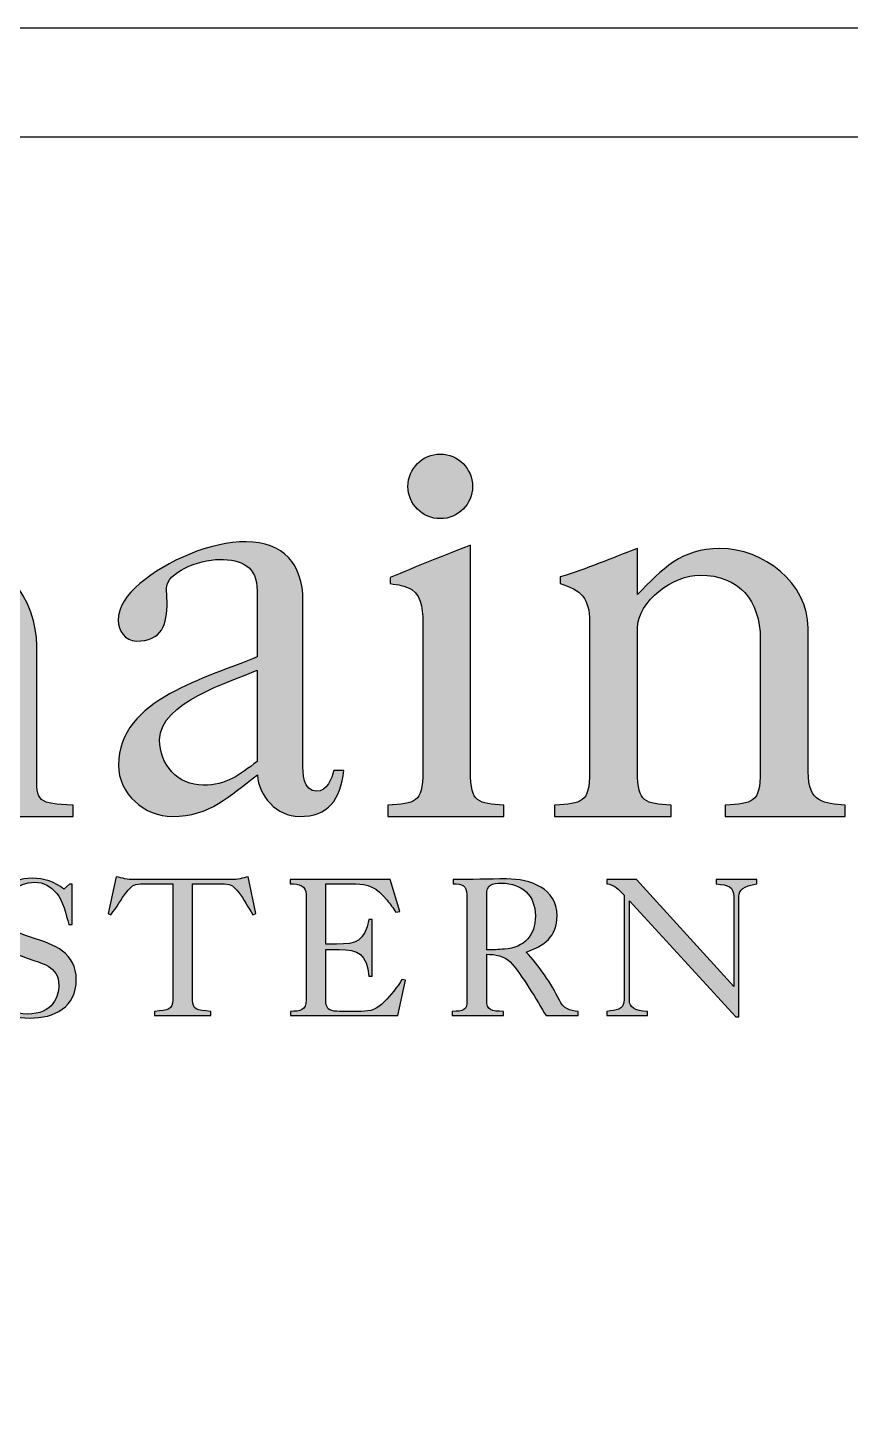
# Model space of a CAD drawing. Extents: x 0 to 420, y 0 to 297.
# Drawn here: x 388.57 to 395.86, y 95.24 to 107.65 of the extents above; entities that cross this region are included whole.
import ezdxf
from ezdxf.enums import TextEntityAlignment as Align

# ---------------------------------------------------------------- set-up
doc = ezdxf.new("R2010")
doc.units = 0
doc.header["$LTSCALE"] = 0.3
doc.header["$MEASUREMENT"] = 0
doc.layers.get('0').update_dxf_attribs({"linetype": 'CONTINUOUS'})
for name, color, linetype in [('TBLK18', 4, 'CONTINUOUS'), ('TBLK25', 1, 'CONTINUOUS'), ('TBLK35', 3, 'CONTINUOUS'), ('TBLK50', 7, 'CONTINUOUS')]:
    doc.layers.add(name, color=color, linetype=linetype)
doc.styles.add('iso', font='iso3098b.shx')

# ---------------------------------------------------------------- blocks, each defined once
blk = doc.blocks.new('MR logo')
at = {"layer": 'TBLK18'}
h = blk.add_hatch(color=256, dxfattribs=at)
edge = h.paths.add_edge_path()
edge.add_spline(control_points=[(19.689, -6.849), (19.689, -7.163), (19.947, -7.421), (20.261, -7.421), (20.261, -7.421), (20.576, -7.421), (20.834, -7.163), (20.834, -6.849), (20.834, -6.849), (20.834, -6.534), (20.576, -6.276), (20.261, -6.276), (20.261, -6.276), (19.947, -6.276), (19.689, -6.534), (19.689, -6.849)], knot_values=[0, 0, 0, 0, 0.25, 0.25, 0.25, 0.25, 0.5, 0.5, 0.5, 0.5, 0.75, 0.75, 0.75, 0.75, 1, 1, 1, 1], degree=3, periodic=0)
h = blk.add_hatch(color=256, dxfattribs=at)
edge = h.paths.add_edge_path()
edge.add_spline(control_points=[(17.016, -8.698), (17.016, -8.27), (16.746, -8.144), (16.349, -8.144), (16.349, -8.144), (15.966, -8.144), (15.406, -8.377), (15.406, -8.66), (15.406, -8.66), (15.406, -8.723), (15.419, -8.786), (15.419, -8.893), (15.419, -8.893), (15.419, -9.302), (15.331, -9.591), (14.871, -9.591), (14.871, -9.591), (14.676, -9.591), (14.551, -9.396), (14.551, -9.226), (14.551, -9.226), (14.551, -8.987), (14.708, -8.767), (14.934, -8.572), (14.934, -8.572), (15.419, -8.163), (16.186, -7.83), (16.821, -7.83), (16.821, -7.83), (17.475, -7.83), (17.827, -8.226), (17.827, -8.874), (17.827, -8.874), (17.827, -8.874), (17.827, -11.742), (17.827, -11.742), (17.827, -11.742), (17.827, -11.924), (17.827, -12.251), (18.073, -12.251), (18.073, -12.251), (18.249, -12.251), (18.343, -12.025), (18.375, -11.886), (18.375, -11.886), (18.375, -11.886), (18.551, -11.886), (18.551, -11.886), (18.551, -11.886), (18.494, -12.402), (18.28, -12.698), (17.764, -12.698), (17.764, -12.698), (17.368, -12.698), (17.035, -12.333), (17.022, -11.962), (17.022, -11.962), (16.519, -12.333), (16.18, -12.698), (15.513, -12.698), (15.513, -12.698), (15.022, -12.698), (14.557, -12.302), (14.557, -11.786), (14.557, -11.786), (14.557, -10.61), (16.148, -10.245), (17.016, -9.868), (17.016, -9.868), (17.016, -9.868), (17.016, -8.698), (17.016, -8.698)], knot_values=[0, 0, 0, 0, 0.055556, 0.055556, 0.055556, 0.055556, 0.111111, 0.111111, 0.111111, 0.111111, 0.166667, 0.166667, 0.166667, 0.166667, 0.222222, 0.222222, 0.222222, 0.222222, 0.277778, 0.277778, 0.277778, 0.277778, 0.333333, 0.333333, 0.333333, 0.333333, 0.388889, 0.388889, 0.388889, 0.388889, 0.444444, 0.444444, 0.444444, 0.444444, 0.5, 0.5, 0.5, 0.5, 0.555556, 0.555556, 0.555556, 0.555556, 0.611111, 0.611111, 0.611111, 0.611111, 0.666667, 0.666667, 0.666667, 0.666667, 0.722222, 0.722222, 0.722222, 0.722222, 0.777778, 0.777778, 0.777778, 0.777778, 0.833333, 0.833333, 0.833333, 0.833333, 0.888889, 0.888889, 0.888889, 0.888889, 0.944444, 0.944444, 0.944444, 0.944444, 1, 1, 1, 1], degree=3, periodic=0)
edge = h.paths.add_edge_path(flags=16)
edge.add_spline(control_points=[(17.016, -10.107), (16.532, -10.32), (15.287, -10.673), (15.287, -11.339), (15.287, -11.339), (15.287, -11.78), (15.607, -12.144), (16.06, -12.144), (16.06, -12.144), (16.469, -12.144), (16.702, -11.962), (17.016, -11.723), (17.016, -11.723), (17.016, -11.723), (17.016, -10.107), (17.016, -10.107)], knot_values=[0, 0, 0, 0, 0.25, 0.25, 0.25, 0.25, 0.5, 0.5, 0.5, 0.5, 0.75, 0.75, 0.75, 0.75, 1, 1, 1, 1], degree=3, periodic=0)
h = blk.add_hatch(color=256, dxfattribs=at)
edge = h.paths.add_edge_path()
edge.add_spline(control_points=[(19.331, -12.698), (19.331, -12.698), (19.331, -12.497), (19.331, -12.497), (19.331, -12.497), (19.815, -12.465), (19.953, -12.465), (19.953, -11.905), (19.953, -11.905), (19.953, -11.905), (19.953, -9.333), (19.953, -9.333), (19.953, -9.333), (19.953, -9.107), (19.953, -8.805), (19.758, -8.679), (19.758, -8.679), (19.62, -8.603), (19.526, -8.591), (19.375, -8.572), (19.375, -8.572), (19.375, -8.572), (19.375, -8.465), (19.375, -8.465), (19.375, -8.465), (19.834, -8.27), (20.318, -8.075), (20.796, -7.893), (20.796, -7.893), (20.796, -7.893), (20.796, -11.905), (20.796, -11.905), (20.796, -11.905), (20.796, -12.465), (20.941, -12.465), (21.387, -12.497), (21.387, -12.497), (21.387, -12.497), (21.387, -12.698), (21.387, -12.698), (21.387, -12.698), (21.387, -12.698), (19.331, -12.698), (19.331, -12.698)], knot_values=[0, 0, 0, 0, 0.090909, 0.090909, 0.090909, 0.090909, 0.181818, 0.181818, 0.181818, 0.181818, 0.272727, 0.272727, 0.272727, 0.272727, 0.363636, 0.363636, 0.363636, 0.363636, 0.454545, 0.454545, 0.454545, 0.454545, 0.545455, 0.545455, 0.545455, 0.545455, 0.636364, 0.636364, 0.636364, 0.636364, 0.727273, 0.727273, 0.727273, 0.727273, 0.818182, 0.818182, 0.818182, 0.818182, 0.909091, 0.909091, 0.909091, 0.909091, 1, 1, 1, 1], degree=3, periodic=0)
h = blk.add_hatch(color=256, dxfattribs=at)
edge = h.paths.add_edge_path()
edge.add_spline(control_points=[(5.62, -12.698), (5.62, -12.698), (5.62, -12.497), (5.62, -12.497), (5.62, -12.497), (6.079, -12.465), (6.217, -12.465), (6.217, -11.905), (6.217, -11.905), (6.217, -11.905), (6.217, -9.163), (6.217, -9.163), (6.217, -9.163), (6.217, -8.798), (6.004, -8.679), (5.689, -8.541), (5.689, -8.541), (5.689, -8.541), (5.689, -8.452), (5.689, -8.452), (5.689, -8.452), (6.186, -8.358), (6.601, -8.119), (7.041, -7.949), (7.041, -7.949), (7.041, -7.949), (7.041, -8.817), (7.041, -8.817), (7.041, -8.817), (7.513, -8.302), (7.89, -7.949), (8.62, -7.949), (8.62, -7.949), (9.261, -7.949), (9.714, -8.333), (9.978, -8.893), (9.978, -8.893), (10.4, -8.402), (10.871, -7.949), (11.544, -7.949), (11.544, -7.949), (12.513, -7.949), (13.11, -8.905), (13.11, -9.673), (13.11, -9.673), (13.11, -9.673), (13.11, -11.905), (13.11, -11.905), (13.11, -11.905), (13.092, -12.465), (13.142, -12.465), (13.752, -12.497), (13.752, -12.497), (13.752, -12.497), (13.752, -12.698), (13.752, -12.698), (13.752, -12.698), (13.752, -12.698), (11.664, -12.698), (11.664, -12.698), (11.664, -12.698), (11.664, -12.698), (11.664, -12.497), (11.664, -12.497), (11.664, -12.497), (12.192, -12.465), (12.268, -12.465), (12.268, -11.905), (12.268, -11.905), (12.268, -11.905), (12.268, -9.635), (12.268, -9.635), (12.268, -9.635), (12.268, -8.912), (11.909, -8.421), (11.161, -8.421), (11.161, -8.421), (10.677, -8.421), (10.085, -8.861), (10.085, -9.364), (10.085, -9.364), (10.085, -9.364), (10.085, -11.905), (10.085, -11.905), (10.085, -11.905), (10.085, -12.465), (10.293, -12.465), (10.677, -12.497), (10.677, -12.497), (10.677, -12.497), (10.677, -12.698), (10.677, -12.698), (10.677, -12.698), (10.677, -12.698), (8.639, -12.698), (8.639, -12.698), (8.639, -12.698), (8.639, -12.698), (8.639, -12.497), (8.639, -12.497), (8.639, -12.497), (9.199, -12.465), (9.243, -12.452), (9.243, -11.893), (9.243, -11.893), (9.243, -11.893), (9.243, -9.566), (9.243, -9.566), (9.243, -9.566), (9.243, -8.88), (8.997, -8.421), (8.224, -8.421), (8.224, -8.421), (7.463, -8.421), (7.067, -9.063), (7.067, -9.258), (7.067, -9.258), (7.067, -9.258), (7.067, -11.905), (7.067, -11.905), (7.067, -11.905), (7.067, -12.465), (7.268, -12.465), (7.633, -12.497), (7.633, -12.497), (7.633, -12.497), (7.633, -12.698), (7.633, -12.698), (7.633, -12.698), (7.633, -12.698), (5.62, -12.698), (5.62, -12.698)], knot_values=[0, 0, 0, 0, 0.030303, 0.030303, 0.030303, 0.030303, 0.060606, 0.060606, 0.060606, 0.060606, 0.090909, 0.090909, 0.090909, 0.090909, 0.121212, 0.121212, 0.121212, 0.121212, 0.151515, 0.151515, 0.151515, 0.151515, 0.181818, 0.181818, 0.181818, 0.181818, 0.212121, 0.212121, 0.212121, 0.212121, 0.242424, 0.242424, 0.242424, 0.242424, 0.272727, 0.272727, 0.272727, 0.272727, 0.30303, 0.30303, 0.30303, 0.30303, 0.333333, 0.333333, 0.333333, 0.333333, 0.363636, 0.363636, 0.363636, 0.363636, 0.393939, 0.393939, 0.393939, 0.393939, 0.424242, 0.424242, 0.424242, 0.424242, 0.454545, 0.454545, 0.454545, 0.454545, 0.484848, 0.484848, 0.484848, 0.484848, 0.515152, 0.515152, 0.515152, 0.515152, 0.545455, 0.545455, 0.545455, 0.545455, 0.575758, 0.575758, 0.575758, 0.575758, 0.606061, 0.606061, 0.606061, 0.606061, 0.636364, 0.636364, 0.636364, 0.636364, 0.666667, 0.666667, 0.666667, 0.666667, 0.69697, 0.69697, 0.69697, 0.69697, 0.727273, 0.727273, 0.727273, 0.727273, 0.757576, 0.757576, 0.757576, 0.757576, 0.787879, 0.787879, 0.787879, 0.787879, 0.818182, 0.818182, 0.818182, 0.818182, 0.848485, 0.848485, 0.848485, 0.848485, 0.878788, 0.878788, 0.878788, 0.878788, 0.909091, 0.909091, 0.909091, 0.909091, 0.939394, 0.939394, 0.939394, 0.939394, 0.969697, 0.969697, 0.969697, 0.969697, 1, 1, 1, 1], degree=3, periodic=0)
h = blk.add_hatch(color=256, dxfattribs=at)
edge = h.paths.add_edge_path()
edge.add_spline(control_points=[(22.286, -12.698), (22.286, -12.698), (22.286, -12.497), (22.286, -12.497), (22.286, -12.497), (22.771, -12.465), (22.909, -12.465), (22.909, -11.905), (22.909, -11.905), (22.909, -11.905), (22.909, -9.245), (22.909, -9.245), (22.909, -9.245), (22.909, -8.836), (22.758, -8.679), (22.387, -8.572), (22.387, -8.572), (22.387, -8.572), (22.387, -8.452), (22.387, -8.452), (22.387, -8.452), (22.865, -8.314), (23.299, -8.119), (23.758, -7.949), (23.758, -7.949), (23.758, -7.949), (23.758, -8.767), (23.758, -8.767), (23.758, -8.767), (24.198, -8.314), (24.538, -7.949), (25.217, -7.949), (25.217, -7.949), (25.991, -7.949), (26.783, -8.559), (26.783, -9.364), (26.783, -9.364), (26.783, -9.364), (26.783, -11.905), (26.783, -11.905), (26.783, -11.905), (26.783, -12.465), (27.073, -12.465), (27.437, -12.497), (27.437, -12.497), (27.437, -12.497), (27.437, -12.698), (27.437, -12.698), (27.437, -12.698), (27.437, -12.698), (25.312, -12.698), (25.312, -12.698), (25.312, -12.698), (25.312, -12.698), (25.312, -12.497), (25.312, -12.497), (25.312, -12.497), (25.796, -12.465), (25.934, -12.465), (25.934, -11.905), (25.934, -11.905), (25.934, -11.905), (25.934, -9.547), (25.934, -9.547), (25.934, -9.547), (25.934, -8.874), (25.557, -8.421), (24.865, -8.421), (24.865, -8.421), (24.4, -8.421), (23.758, -8.874), (23.758, -9.364), (23.758, -9.364), (23.758, -9.364), (23.758, -11.905), (23.758, -11.905), (23.758, -11.905), (23.758, -12.465), (23.897, -12.465), (24.356, -12.497), (24.356, -12.497), (24.356, -12.497), (24.356, -12.698), (24.356, -12.698), (24.356, -12.698), (24.356, -12.698), (22.286, -12.698), (22.286, -12.698)], knot_values=[0, 0, 0, 0, 0.045455, 0.045455, 0.045455, 0.045455, 0.090909, 0.090909, 0.090909, 0.090909, 0.136364, 0.136364, 0.136364, 0.136364, 0.181818, 0.181818, 0.181818, 0.181818, 0.227273, 0.227273, 0.227273, 0.227273, 0.272727, 0.272727, 0.272727, 0.272727, 0.318182, 0.318182, 0.318182, 0.318182, 0.363636, 0.363636, 0.363636, 0.363636, 0.409091, 0.409091, 0.409091, 0.409091, 0.454545, 0.454545, 0.454545, 0.454545, 0.5, 0.5, 0.5, 0.5, 0.545455, 0.545455, 0.545455, 0.545455, 0.590909, 0.590909, 0.590909, 0.590909, 0.636364, 0.636364, 0.636364, 0.636364, 0.681818, 0.681818, 0.681818, 0.681818, 0.727273, 0.727273, 0.727273, 0.727273, 0.772727, 0.772727, 0.772727, 0.772727, 0.818182, 0.818182, 0.818182, 0.818182, 0.863636, 0.863636, 0.863636, 0.863636, 0.909091, 0.909091, 0.909091, 0.909091, 0.954545, 0.954545, 0.954545, 0.954545, 1, 1, 1, 1], degree=3, periodic=0)
h = blk.add_hatch(color=256, dxfattribs=at)
edge = h.paths.add_edge_path()
edge.add_spline(control_points=[(12.211, -15.497), (12.211, -15.497), (12.28, -15.497), (12.28, -15.497), (12.28, -15.497), (12.324, -15.862), (12.507, -16.201), (12.941, -16.201), (12.941, -16.201), (13.406, -16.201), (13.5, -15.868), (13.5, -15.692), (13.5, -15.692), (13.5, -15.34), (13.186, -15.302), (12.922, -15.201), (12.922, -15.201), (12.519, -15.069), (12.28, -14.95), (12.28, -14.491), (12.28, -14.491), (12.28, -14.063), (12.614, -13.793), (13.029, -13.793), (13.029, -13.793), (13.224, -13.793), (13.444, -13.855), (13.588, -13.988), (13.588, -13.988), (13.588, -13.988), (13.689, -13.9), (13.689, -13.9), (13.689, -13.9), (13.689, -13.9), (13.739, -13.9), (13.739, -13.9), (13.739, -13.9), (13.739, -13.9), (13.739, -14.61), (13.739, -14.61), (13.739, -14.61), (13.739, -14.61), (13.677, -14.61), (13.677, -14.61), (13.677, -14.61), (13.626, -14.44), (13.576, -14.189), (13.456, -14.057), (13.456, -14.057), (13.356, -13.937), (13.23, -13.862), (13.073, -13.862), (13.073, -13.862), (12.746, -13.862), (12.563, -14.082), (12.563, -14.396), (12.563, -14.396), (12.563, -14.705), (12.796, -14.774), (13.035, -14.849), (13.035, -14.849), (13.419, -14.962), (13.809, -15.12), (13.809, -15.585), (13.809, -15.585), (13.809, -16.082), (13.425, -16.271), (12.978, -16.271), (12.978, -16.271), (12.765, -16.271), (12.557, -16.208), (12.381, -16.094), (12.381, -16.094), (12.381, -16.094), (12.249, -16.227), (12.249, -16.227), (12.249, -16.227), (12.249, -16.227), (12.211, -16.227), (12.211, -16.227), (12.211, -16.227), (12.211, -16.227), (12.211, -15.497), (12.211, -15.497)], knot_values=[0, 0, 0, 0, 0.047619, 0.047619, 0.047619, 0.047619, 0.095238, 0.095238, 0.095238, 0.095238, 0.142857, 0.142857, 0.142857, 0.142857, 0.190476, 0.190476, 0.190476, 0.190476, 0.238095, 0.238095, 0.238095, 0.238095, 0.285714, 0.285714, 0.285714, 0.285714, 0.333333, 0.333333, 0.333333, 0.333333, 0.380952, 0.380952, 0.380952, 0.380952, 0.428571, 0.428571, 0.428571, 0.428571, 0.47619, 0.47619, 0.47619, 0.47619, 0.52381, 0.52381, 0.52381, 0.52381, 0.571429, 0.571429, 0.571429, 0.571429, 0.619048, 0.619048, 0.619048, 0.619048, 0.666667, 0.666667, 0.666667, 0.666667, 0.714286, 0.714286, 0.714286, 0.714286, 0.761905, 0.761905, 0.761905, 0.761905, 0.809524, 0.809524, 0.809524, 0.809524, 0.857143, 0.857143, 0.857143, 0.857143, 0.904762, 0.904762, 0.904762, 0.904762, 0.952381, 0.952381, 0.952381, 0.952381, 1, 1, 1, 1], degree=3, periodic=0)
h = blk.add_hatch(color=256, dxfattribs=at)
edge = h.paths.add_edge_path()
edge.add_spline(control_points=[(15.519, -13.893), (15.519, -13.893), (14.947, -13.893), (14.947, -13.893), (14.947, -13.893), (14.821, -13.893), (14.783, -13.943), (14.702, -14.037), (14.702, -14.037), (14.601, -14.163), (14.532, -14.308), (14.419, -14.44), (14.419, -14.44), (14.419, -14.44), (14.375, -14.415), (14.375, -14.415), (14.375, -14.415), (14.375, -14.415), (14.519, -13.767), (14.519, -13.767), (14.519, -13.767), (14.62, -13.792), (14.721, -13.817), (14.827, -13.817), (14.827, -13.817), (14.827, -13.817), (16.557, -13.817), (16.557, -13.817), (16.557, -13.817), (16.664, -13.817), (16.765, -13.792), (16.859, -13.767), (16.859, -13.767), (16.859, -13.767), (16.991, -14.415), (16.991, -14.415), (16.991, -14.415), (16.991, -14.415), (16.941, -14.44), (16.941, -14.44), (16.941, -14.44), (16.853, -14.308), (16.783, -14.163), (16.683, -14.037), (16.683, -14.037), (16.601, -13.943), (16.563, -13.893), (16.437, -13.893), (16.437, -13.893), (16.437, -13.893), (15.871, -13.893), (15.871, -13.893), (15.871, -13.893), (15.871, -13.893), (15.871, -15.956), (15.871, -15.956), (15.871, -15.956), (15.871, -16.106), (15.941, -16.138), (16.192, -16.151), (16.192, -16.151), (16.192, -16.151), (16.192, -16.226), (16.192, -16.226), (16.192, -16.226), (16.192, -16.226), (15.198, -16.226), (15.198, -16.226), (15.198, -16.226), (15.198, -16.226), (15.198, -16.151), (15.198, -16.151), (15.198, -16.151), (15.444, -16.138), (15.519, -16.106), (15.519, -15.956), (15.519, -15.956), (15.519, -15.956), (15.519, -13.893), (15.519, -13.893)], knot_values=[0, 0, 0, 0, 0.05, 0.05, 0.05, 0.05, 0.1, 0.1, 0.1, 0.1, 0.15, 0.15, 0.15, 0.15, 0.2, 0.2, 0.2, 0.2, 0.25, 0.25, 0.25, 0.25, 0.3, 0.3, 0.3, 0.3, 0.35, 0.35, 0.35, 0.35, 0.4, 0.4, 0.4, 0.4, 0.45, 0.45, 0.45, 0.45, 0.5, 0.5, 0.5, 0.5, 0.55, 0.55, 0.55, 0.55, 0.6, 0.6, 0.6, 0.6, 0.65, 0.65, 0.65, 0.65, 0.7, 0.7, 0.7, 0.7, 0.75, 0.75, 0.75, 0.75, 0.8, 0.8, 0.8, 0.8, 0.85, 0.85, 0.85, 0.85, 0.9, 0.9, 0.9, 0.9, 0.95, 0.95, 0.95, 0.95, 1, 1, 1, 1], degree=3, periodic=0)
h = blk.add_hatch(color=256, dxfattribs=at)
edge = h.paths.add_edge_path()
edge.add_spline(control_points=[(17.607, -16.226), (17.607, -16.226), (17.607, -16.151), (17.607, -16.151), (17.607, -16.151), (17.777, -16.151), (17.884, -16.132), (17.884, -15.956), (17.884, -15.956), (17.884, -15.956), (17.884, -14.088), (17.884, -14.088), (17.884, -14.088), (17.884, -13.912), (17.758, -13.893), (17.601, -13.893), (17.601, -13.893), (17.601, -13.893), (17.601, -13.817), (17.601, -13.817), (17.601, -13.817), (17.601, -13.817), (19.375, -13.817), (19.375, -13.817), (19.375, -13.817), (19.375, -13.817), (19.544, -14.383), (19.544, -14.383), (19.544, -14.383), (19.544, -14.383), (19.475, -14.396), (19.475, -14.396), (19.475, -14.396), (19.425, -14.32), (19.375, -14.251), (19.318, -14.182), (19.318, -14.182), (19.142, -13.949), (18.959, -13.893), (18.764, -13.893), (18.764, -13.893), (18.764, -13.893), (18.236, -13.893), (18.236, -13.893), (18.236, -13.893), (18.236, -13.893), (18.236, -14.962), (18.236, -14.962), (18.236, -14.962), (18.236, -14.962), (18.425, -14.962), (18.425, -14.962), (18.425, -14.962), (18.777, -14.956), (18.915, -14.918), (18.997, -14.522), (18.997, -14.522), (18.997, -14.522), (19.054, -14.522), (19.054, -14.522), (19.054, -14.522), (19.054, -14.522), (19.054, -15.528), (19.054, -15.528), (19.054, -15.528), (19.054, -15.528), (18.997, -15.528), (18.997, -15.528), (18.997, -15.528), (18.959, -15.138), (18.809, -15.056), (18.469, -15.056), (18.469, -15.056), (18.469, -15.056), (18.236, -15.056), (18.236, -15.056), (18.236, -15.056), (18.236, -15.056), (18.236, -15.981), (18.236, -15.981), (18.236, -15.981), (18.236, -16.138), (18.343, -16.151), (18.475, -16.151), (18.475, -16.151), (18.475, -16.151), (18.865, -16.151), (18.865, -16.151), (18.865, -16.151), (19.035, -16.151), (19.129, -16.119), (19.268, -15.981), (19.268, -15.981), (19.387, -15.861), (19.494, -15.729), (19.582, -15.585), (19.582, -15.585), (19.582, -15.585), (19.645, -15.597), (19.645, -15.597), (19.645, -15.597), (19.645, -15.597), (19.507, -16.226), (19.507, -16.226), (19.507, -16.226), (19.507, -16.226), (17.607, -16.226), (17.607, -16.226)], knot_values=[0, 0, 0, 0, 0.037037, 0.037037, 0.037037, 0.037037, 0.074074, 0.074074, 0.074074, 0.074074, 0.111111, 0.111111, 0.111111, 0.111111, 0.148148, 0.148148, 0.148148, 0.148148, 0.185185, 0.185185, 0.185185, 0.185185, 0.222222, 0.222222, 0.222222, 0.222222, 0.259259, 0.259259, 0.259259, 0.259259, 0.296296, 0.296296, 0.296296, 0.296296, 0.333333, 0.333333, 0.333333, 0.333333, 0.37037, 0.37037, 0.37037, 0.37037, 0.407407, 0.407407, 0.407407, 0.407407, 0.444444, 0.444444, 0.444444, 0.444444, 0.481481, 0.481481, 0.481481, 0.481481, 0.518519, 0.518519, 0.518519, 0.518519, 0.555556, 0.555556, 0.555556, 0.555556, 0.592593, 0.592593, 0.592593, 0.592593, 0.62963, 0.62963, 0.62963, 0.62963, 0.666667, 0.666667, 0.666667, 0.666667, 0.703704, 0.703704, 0.703704, 0.703704, 0.740741, 0.740741, 0.740741, 0.740741, 0.777778, 0.777778, 0.777778, 0.777778, 0.814815, 0.814815, 0.814815, 0.814815, 0.851852, 0.851852, 0.851852, 0.851852, 0.888889, 0.888889, 0.888889, 0.888889, 0.925926, 0.925926, 0.925926, 0.925926, 0.962963, 0.962963, 0.962963, 0.962963, 1, 1, 1, 1], degree=3, periodic=0)
h = blk.add_hatch(color=256, dxfattribs=at)
edge = h.paths.add_edge_path(flags=16)
edge.add_spline(control_points=[(21.947, -14.459), (21.947, -14.1), (21.714, -13.88), (21.349, -13.88), (21.349, -13.88), (21.173, -13.88), (21.085, -13.905), (21.085, -14.088), (21.085, -14.088), (21.085, -14.088), (21.085, -15.063), (21.085, -15.063), (21.085, -15.063), (21.192, -15.063), (21.293, -15.056), (21.4, -15.05), (21.4, -15.05), (21.758, -15.018), (21.947, -14.811), (21.947, -14.459)], knot_values=[0, 0, 0, 0, 0.2, 0.2, 0.2, 0.2, 0.4, 0.4, 0.4, 0.4, 0.6, 0.6, 0.6, 0.6, 0.8, 0.8, 0.8, 0.8, 1, 1, 1, 1], degree=3, periodic=0)
edge = h.paths.add_edge_path()
edge.add_spline(control_points=[(20.488, -13.817), (20.802, -13.817), (21.117, -13.805), (21.437, -13.805), (21.437, -13.805), (21.859, -13.805), (22.331, -13.968), (22.331, -14.459), (22.331, -14.459), (22.331, -14.823), (22.104, -14.993), (21.783, -15.1), (21.783, -15.1), (22.003, -15.333), (22.236, -15.666), (22.375, -15.956), (22.375, -15.956), (22.437, -16.088), (22.551, -16.151), (22.708, -16.151), (22.708, -16.151), (22.708, -16.151), (22.708, -16.226), (22.708, -16.226), (22.708, -16.226), (22.708, -16.226), (22.136, -16.226), (22.136, -16.226), (22.136, -16.226), (21.985, -15.974), (21.708, -15.496), (21.5, -15.276), (21.5, -15.276), (21.393, -15.163), (21.236, -15.144), (21.085, -15.138), (21.085, -15.138), (21.085, -15.138), (21.085, -15.956), (21.085, -15.956), (21.085, -15.956), (21.085, -16.132), (21.167, -16.151), (21.381, -16.151), (21.381, -16.151), (21.381, -16.151), (21.381, -16.226), (21.381, -16.226), (21.381, -16.226), (21.381, -16.226), (20.475, -16.226), (20.475, -16.226), (20.475, -16.226), (20.475, -16.226), (20.475, -16.151), (20.475, -16.151), (20.475, -16.151), (20.67, -16.151), (20.746, -16.132), (20.733, -15.956), (20.733, -15.956), (20.733, -15.956), (20.733, -14.088), (20.733, -14.088), (20.733, -14.088), (20.733, -13.912), (20.651, -13.893), (20.488, -13.893), (20.488, -13.893), (20.488, -13.893), (20.488, -13.817), (20.488, -13.817)], knot_values=[0, 0, 0, 0, 0.055556, 0.055556, 0.055556, 0.055556, 0.111111, 0.111111, 0.111111, 0.111111, 0.166667, 0.166667, 0.166667, 0.166667, 0.222222, 0.222222, 0.222222, 0.222222, 0.277778, 0.277778, 0.277778, 0.277778, 0.333333, 0.333333, 0.333333, 0.333333, 0.388889, 0.388889, 0.388889, 0.388889, 0.444444, 0.444444, 0.444444, 0.444444, 0.5, 0.5, 0.5, 0.5, 0.555556, 0.555556, 0.555556, 0.555556, 0.611111, 0.611111, 0.611111, 0.611111, 0.666667, 0.666667, 0.666667, 0.666667, 0.722222, 0.722222, 0.722222, 0.722222, 0.777778, 0.777778, 0.777778, 0.777778, 0.833333, 0.833333, 0.833333, 0.833333, 0.888889, 0.888889, 0.888889, 0.888889, 0.944444, 0.944444, 0.944444, 0.944444, 1, 1, 1, 1], degree=3, periodic=0)
h = blk.add_hatch(color=256, dxfattribs=at)
edge = h.paths.add_edge_path()
edge.add_spline(control_points=[(23.614, -14.195), (23.614, -14.195), (23.614, -15.956), (23.614, -15.956), (23.614, -15.956), (23.614, -16.075), (23.702, -16.144), (23.934, -16.151), (23.934, -16.151), (23.934, -16.151), (23.934, -16.226), (23.934, -16.226), (23.934, -16.226), (23.934, -16.226), (23.217, -16.226), (23.217, -16.226), (23.217, -16.226), (23.217, -16.226), (23.217, -16.151), (23.217, -16.151), (23.217, -16.151), (23.381, -16.132), (23.507, -16.132), (23.519, -15.956), (23.519, -15.956), (23.519, -15.956), (23.519, -15.949), (23.519, -15.943), (23.519, -15.943), (23.519, -15.943), (23.519, -14.094), (23.519, -14.094), (23.519, -14.094), (23.425, -13.993), (23.343, -13.899), (23.217, -13.893), (23.217, -13.893), (23.217, -13.893), (23.217, -13.817), (23.217, -13.817), (23.217, -13.817), (23.217, -13.817), (23.739, -13.817), (23.739, -13.817), (23.739, -13.817), (23.739, -13.817), (25.463, -15.71), (25.463, -15.71), (25.463, -15.71), (25.463, -15.71), (25.463, -14.119), (25.463, -14.119), (25.463, -14.119), (25.463, -13.937), (25.368, -13.912), (25.154, -13.893), (25.154, -13.893), (25.154, -13.893), (25.154, -13.817), (25.154, -13.817), (25.154, -13.817), (25.154, -13.817), (25.871, -13.817), (25.871, -13.817), (25.871, -13.817), (25.871, -13.817), (25.871, -13.893), (25.871, -13.893), (25.871, -13.893), (25.632, -13.93), (25.557, -14), (25.557, -14.113), (25.557, -14.113), (25.557, -14.113), (25.557, -16.251), (25.557, -16.251), (25.557, -16.251), (25.557, -16.251), (25.5, -16.251), (25.5, -16.251), (25.5, -16.251), (25.5, -16.251), (23.614, -14.195), (23.614, -14.195)], knot_values=[0, 0, 0, 0, 0.047619, 0.047619, 0.047619, 0.047619, 0.095238, 0.095238, 0.095238, 0.095238, 0.142857, 0.142857, 0.142857, 0.142857, 0.190476, 0.190476, 0.190476, 0.190476, 0.238095, 0.238095, 0.238095, 0.238095, 0.285714, 0.285714, 0.285714, 0.285714, 0.333333, 0.333333, 0.333333, 0.333333, 0.380952, 0.380952, 0.380952, 0.380952, 0.428571, 0.428571, 0.428571, 0.428571, 0.47619, 0.47619, 0.47619, 0.47619, 0.52381, 0.52381, 0.52381, 0.52381, 0.571429, 0.571429, 0.571429, 0.571429, 0.619048, 0.619048, 0.619048, 0.619048, 0.666667, 0.666667, 0.666667, 0.666667, 0.714286, 0.714286, 0.714286, 0.714286, 0.761905, 0.761905, 0.761905, 0.761905, 0.809524, 0.809524, 0.809524, 0.809524, 0.857143, 0.857143, 0.857143, 0.857143, 0.904762, 0.904762, 0.904762, 0.904762, 0.952381, 0.952381, 0.952381, 0.952381, 1, 1, 1, 1], degree=3, periodic=0)
for points, knots in [([(19.689, -6.849), (19.689, -7.163), (19.947, -7.421), (20.261, -7.421), (20.261, -7.421), (20.576, -7.421), (20.834, -7.163), (20.834, -6.849), (20.834, -6.849), (20.834, -6.534), (20.576, -6.276), (20.261, -6.276), (20.261, -6.276), (19.947, -6.276), (19.689, -6.534), (19.689, -6.849)], [0, 0, 0, 0, 0.25, 0.25, 0.25, 0.25, 0.5, 0.5, 0.5, 0.5, 0.75, 0.75, 0.75, 0.75, 1, 1, 1, 1]), ([(17.016, -8.698), (17.016, -8.27), (16.746, -8.144), (16.349, -8.144), (16.349, -8.144), (15.966, -8.144), (15.406, -8.377), (15.406, -8.66), (15.406, -8.66), (15.406, -8.723), (15.419, -8.786), (15.419, -8.893), (15.419, -8.893), (15.419, -9.302), (15.331, -9.591), (14.871, -9.591), (14.871, -9.591), (14.676, -9.591), (14.551, -9.396), (14.551, -9.226), (14.551, -9.226), (14.551, -8.987), (14.708, -8.767), (14.934, -8.572), (14.934, -8.572), (15.419, -8.163), (16.186, -7.83), (16.821, -7.83), (16.821, -7.83), (17.475, -7.83), (17.827, -8.226), (17.827, -8.874), (17.827, -8.874), (17.827, -8.874), (17.827, -11.742), (17.827, -11.742), (17.827, -11.742), (17.827, -11.924), (17.827, -12.251), (18.073, -12.251), (18.073, -12.251), (18.249, -12.251), (18.343, -12.025), (18.375, -11.886), (18.375, -11.886), (18.375, -11.886), (18.551, -11.886), (18.551, -11.886), (18.551, -11.886), (18.494, -12.402), (18.28, -12.698), (17.764, -12.698), (17.764, -12.698), (17.368, -12.698), (17.035, -12.333), (17.022, -11.962), (17.022, -11.962), (16.519, -12.333), (16.18, -12.698), (15.513, -12.698), (15.513, -12.698), (15.022, -12.698), (14.557, -12.302), (14.557, -11.786), (14.557, -11.786), (14.557, -10.61), (16.148, -10.245), (17.016, -9.868), (17.016, -9.868), (17.016, -9.868), (17.016, -8.698), (17.016, -8.698)], [0, 0, 0, 0, 0.055556, 0.055556, 0.055556, 0.055556, 0.111111, 0.111111, 0.111111, 0.111111, 0.166667, 0.166667, 0.166667, 0.166667, 0.222222, 0.222222, 0.222222, 0.222222, 0.277778, 0.277778, 0.277778, 0.277778, 0.333333, 0.333333, 0.333333, 0.333333, 0.388889, 0.388889, 0.388889, 0.388889, 0.444444, 0.444444, 0.444444, 0.444444, 0.5, 0.5, 0.5, 0.5, 0.555556, 0.555556, 0.555556, 0.555556, 0.611111, 0.611111, 0.611111, 0.611111, 0.666667, 0.666667, 0.666667, 0.666667, 0.722222, 0.722222, 0.722222, 0.722222, 0.777778, 0.777778, 0.777778, 0.777778, 0.833333, 0.833333, 0.833333, 0.833333, 0.888889, 0.888889, 0.888889, 0.888889, 0.944444, 0.944444, 0.944444, 0.944444, 1, 1, 1, 1]), ([(19.331, -12.698), (19.331, -12.698), (19.331, -12.497), (19.331, -12.497), (19.331, -12.497), (19.815, -12.465), (19.953, -12.465), (19.953, -11.905), (19.953, -11.905), (19.953, -11.905), (19.953, -9.333), (19.953, -9.333), (19.953, -9.333), (19.953, -9.107), (19.953, -8.805), (19.758, -8.679), (19.758, -8.679), (19.62, -8.603), (19.526, -8.591), (19.375, -8.572), (19.375, -8.572), (19.375, -8.572), (19.375, -8.465), (19.375, -8.465), (19.375, -8.465), (19.834, -8.27), (20.318, -8.075), (20.796, -7.893), (20.796, -7.893), (20.796, -7.893), (20.796, -11.905), (20.796, -11.905), (20.796, -11.905), (20.796, -12.465), (20.941, -12.465), (21.387, -12.497), (21.387, -12.497), (21.387, -12.497), (21.387, -12.698), (21.387, -12.698), (21.387, -12.698), (21.387, -12.698), (19.331, -12.698), (19.331, -12.698)], [0, 0, 0, 0, 0.090909, 0.090909, 0.090909, 0.090909, 0.181818, 0.181818, 0.181818, 0.181818, 0.272727, 0.272727, 0.272727, 0.272727, 0.363636, 0.363636, 0.363636, 0.363636, 0.454545, 0.454545, 0.454545, 0.454545, 0.545455, 0.545455, 0.545455, 0.545455, 0.636364, 0.636364, 0.636364, 0.636364, 0.727273, 0.727273, 0.727273, 0.727273, 0.818182, 0.818182, 0.818182, 0.818182, 0.909091, 0.909091, 0.909091, 0.909091, 1, 1, 1, 1]), ([(5.62, -12.698), (5.62, -12.698), (5.62, -12.497), (5.62, -12.497), (5.62, -12.497), (6.079, -12.465), (6.217, -12.465), (6.217, -11.905), (6.217, -11.905), (6.217, -11.905), (6.217, -9.163), (6.217, -9.163), (6.217, -9.163), (6.217, -8.798), (6.004, -8.679), (5.689, -8.541), (5.689, -8.541), (5.689, -8.541), (5.689, -8.452), (5.689, -8.452), (5.689, -8.452), (6.186, -8.358), (6.601, -8.119), (7.041, -7.949), (7.041, -7.949), (7.041, -7.949), (7.041, -8.817), (7.041, -8.817), (7.041, -8.817), (7.513, -8.302), (7.89, -7.949), (8.62, -7.949), (8.62, -7.949), (9.261, -7.949), (9.714, -8.333), (9.978, -8.893), (9.978, -8.893), (10.4, -8.402), (10.871, -7.949), (11.544, -7.949), (11.544, -7.949), (12.513, -7.949), (13.11, -8.905), (13.11, -9.673), (13.11, -9.673), (13.11, -9.673), (13.11, -11.905), (13.11, -11.905), (13.11, -11.905), (13.092, -12.465), (13.142, -12.465), (13.752, -12.497), (13.752, -12.497), (13.752, -12.497), (13.752, -12.698), (13.752, -12.698), (13.752, -12.698), (13.752, -12.698), (11.664, -12.698), (11.664, -12.698), (11.664, -12.698), (11.664, -12.698), (11.664, -12.497), (11.664, -12.497), (11.664, -12.497), (12.192, -12.465), (12.268, -12.465), (12.268, -11.905), (12.268, -11.905), (12.268, -11.905), (12.268, -9.635), (12.268, -9.635), (12.268, -9.635), (12.268, -8.912), (11.909, -8.421), (11.161, -8.421), (11.161, -8.421), (10.677, -8.421), (10.085, -8.861), (10.085, -9.364), (10.085, -9.364), (10.085, -9.364), (10.085, -11.905), (10.085, -11.905), (10.085, -11.905), (10.085, -12.465), (10.293, -12.465), (10.677, -12.497), (10.677, -12.497), (10.677, -12.497), (10.677, -12.698), (10.677, -12.698), (10.677, -12.698), (10.677, -12.698), (8.639, -12.698), (8.639, -12.698), (8.639, -12.698), (8.639, -12.698), (8.639, -12.497), (8.639, -12.497), (8.639, -12.497), (9.199, -12.465), (9.243, -12.452), (9.243, -11.893), (9.243, -11.893), (9.243, -11.893), (9.243, -9.566), (9.243, -9.566), (9.243, -9.566), (9.243, -8.88), (8.997, -8.421), (8.224, -8.421), (8.224, -8.421), (7.463, -8.421), (7.067, -9.063), (7.067, -9.258), (7.067, -9.258), (7.067, -9.258), (7.067, -11.905), (7.067, -11.905), (7.067, -11.905), (7.067, -12.465), (7.268, -12.465), (7.633, -12.497), (7.633, -12.497), (7.633, -12.497), (7.633, -12.698), (7.633, -12.698), (7.633, -12.698), (7.633, -12.698), (5.62, -12.698), (5.62, -12.698)], [0, 0, 0, 0, 0.030303, 0.030303, 0.030303, 0.030303, 0.060606, 0.060606, 0.060606, 0.060606, 0.090909, 0.090909, 0.090909, 0.090909, 0.121212, 0.121212, 0.121212, 0.121212, 0.151515, 0.151515, 0.151515, 0.151515, 0.181818, 0.181818, 0.181818, 0.181818, 0.212121, 0.212121, 0.212121, 0.212121, 0.242424, 0.242424, 0.242424, 0.242424, 0.272727, 0.272727, 0.272727, 0.272727, 0.30303, 0.30303, 0.30303, 0.30303, 0.333333, 0.333333, 0.333333, 0.333333, 0.363636, 0.363636, 0.363636, 0.363636, 0.393939, 0.393939, 0.393939, 0.393939, 0.424242, 0.424242, 0.424242, 0.424242, 0.454545, 0.454545, 0.454545, 0.454545, 0.484848, 0.484848, 0.484848, 0.484848, 0.515152, 0.515152, 0.515152, 0.515152, 0.545455, 0.545455, 0.545455, 0.545455, 0.575758, 0.575758, 0.575758, 0.575758, 0.606061, 0.606061, 0.606061, 0.606061, 0.636364, 0.636364, 0.636364, 0.636364, 0.666667, 0.666667, 0.666667, 0.666667, 0.69697, 0.69697, 0.69697, 0.69697, 0.727273, 0.727273, 0.727273, 0.727273, 0.757576, 0.757576, 0.757576, 0.757576, 0.787879, 0.787879, 0.787879, 0.787879, 0.818182, 0.818182, 0.818182, 0.818182, 0.848485, 0.848485, 0.848485, 0.848485, 0.878788, 0.878788, 0.878788, 0.878788, 0.909091, 0.909091, 0.909091, 0.909091, 0.939394, 0.939394, 0.939394, 0.939394, 0.969697, 0.969697, 0.969697, 0.969697, 1, 1, 1, 1]), ([(22.286, -12.698), (22.286, -12.698), (22.286, -12.497), (22.286, -12.497), (22.286, -12.497), (22.771, -12.465), (22.909, -12.465), (22.909, -11.905), (22.909, -11.905), (22.909, -11.905), (22.909, -9.245), (22.909, -9.245), (22.909, -9.245), (22.909, -8.836), (22.758, -8.679), (22.387, -8.572), (22.387, -8.572), (22.387, -8.572), (22.387, -8.452), (22.387, -8.452), (22.387, -8.452), (22.865, -8.314), (23.299, -8.119), (23.758, -7.949), (23.758, -7.949), (23.758, -7.949), (23.758, -8.767), (23.758, -8.767), (23.758, -8.767), (24.198, -8.314), (24.538, -7.949), (25.217, -7.949), (25.217, -7.949), (25.991, -7.949), (26.783, -8.559), (26.783, -9.364), (26.783, -9.364), (26.783, -9.364), (26.783, -11.905), (26.783, -11.905), (26.783, -11.905), (26.783, -12.465), (27.073, -12.465), (27.437, -12.497), (27.437, -12.497), (27.437, -12.497), (27.437, -12.698), (27.437, -12.698), (27.437, -12.698), (27.437, -12.698), (25.312, -12.698), (25.312, -12.698), (25.312, -12.698), (25.312, -12.698), (25.312, -12.497), (25.312, -12.497), (25.312, -12.497), (25.796, -12.465), (25.934, -12.465), (25.934, -11.905), (25.934, -11.905), (25.934, -11.905), (25.934, -9.547), (25.934, -9.547), (25.934, -9.547), (25.934, -8.874), (25.557, -8.421), (24.865, -8.421), (24.865, -8.421), (24.4, -8.421), (23.758, -8.874), (23.758, -9.364), (23.758, -9.364), (23.758, -9.364), (23.758, -11.905), (23.758, -11.905), (23.758, -11.905), (23.758, -12.465), (23.897, -12.465), (24.356, -12.497), (24.356, -12.497), (24.356, -12.497), (24.356, -12.698), (24.356, -12.698), (24.356, -12.698), (24.356, -12.698), (22.286, -12.698), (22.286, -12.698)], [0, 0, 0, 0, 0.045455, 0.045455, 0.045455, 0.045455, 0.090909, 0.090909, 0.090909, 0.090909, 0.136364, 0.136364, 0.136364, 0.136364, 0.181818, 0.181818, 0.181818, 0.181818, 0.227273, 0.227273, 0.227273, 0.227273, 0.272727, 0.272727, 0.272727, 0.272727, 0.318182, 0.318182, 0.318182, 0.318182, 0.363636, 0.363636, 0.363636, 0.363636, 0.409091, 0.409091, 0.409091, 0.409091, 0.454545, 0.454545, 0.454545, 0.454545, 0.5, 0.5, 0.5, 0.5, 0.545455, 0.545455, 0.545455, 0.545455, 0.590909, 0.590909, 0.590909, 0.590909, 0.636364, 0.636364, 0.636364, 0.636364, 0.681818, 0.681818, 0.681818, 0.681818, 0.727273, 0.727273, 0.727273, 0.727273, 0.772727, 0.772727, 0.772727, 0.772727, 0.818182, 0.818182, 0.818182, 0.818182, 0.863636, 0.863636, 0.863636, 0.863636, 0.909091, 0.909091, 0.909091, 0.909091, 0.954545, 0.954545, 0.954545, 0.954545, 1, 1, 1, 1]), ([(17.016, -10.107), (16.532, -10.32), (15.287, -10.673), (15.287, -11.339), (15.287, -11.339), (15.287, -11.78), (15.607, -12.144), (16.06, -12.144), (16.06, -12.144), (16.469, -12.144), (16.702, -11.962), (17.016, -11.723), (17.016, -11.723), (17.016, -11.723), (17.016, -10.107), (17.016, -10.107)], [0, 0, 0, 0, 0.25, 0.25, 0.25, 0.25, 0.5, 0.5, 0.5, 0.5, 0.75, 0.75, 0.75, 0.75, 1, 1, 1, 1]), ([(12.211, -15.497), (12.211, -15.497), (12.28, -15.497), (12.28, -15.497), (12.28, -15.497), (12.324, -15.862), (12.507, -16.201), (12.941, -16.201), (12.941, -16.201), (13.406, -16.201), (13.5, -15.868), (13.5, -15.692), (13.5, -15.692), (13.5, -15.34), (13.186, -15.302), (12.922, -15.201), (12.922, -15.201), (12.519, -15.069), (12.28, -14.95), (12.28, -14.491), (12.28, -14.491), (12.28, -14.063), (12.614, -13.793), (13.029, -13.793), (13.029, -13.793), (13.224, -13.793), (13.444, -13.855), (13.588, -13.988), (13.588, -13.988), (13.588, -13.988), (13.689, -13.9), (13.689, -13.9), (13.689, -13.9), (13.689, -13.9), (13.739, -13.9), (13.739, -13.9), (13.739, -13.9), (13.739, -13.9), (13.739, -14.61), (13.739, -14.61), (13.739, -14.61), (13.739, -14.61), (13.677, -14.61), (13.677, -14.61), (13.677, -14.61), (13.626, -14.44), (13.576, -14.189), (13.456, -14.057), (13.456, -14.057), (13.356, -13.937), (13.23, -13.862), (13.073, -13.862), (13.073, -13.862), (12.746, -13.862), (12.563, -14.082), (12.563, -14.396), (12.563, -14.396), (12.563, -14.705), (12.796, -14.774), (13.035, -14.849), (13.035, -14.849), (13.419, -14.962), (13.809, -15.12), (13.809, -15.585), (13.809, -15.585), (13.809, -16.082), (13.425, -16.271), (12.978, -16.271), (12.978, -16.271), (12.765, -16.271), (12.557, -16.208), (12.381, -16.094), (12.381, -16.094), (12.381, -16.094), (12.249, -16.227), (12.249, -16.227), (12.249, -16.227), (12.249, -16.227), (12.211, -16.227), (12.211, -16.227), (12.211, -16.227), (12.211, -16.227), (12.211, -15.497), (12.211, -15.497)], [0, 0, 0, 0, 0.047619, 0.047619, 0.047619, 0.047619, 0.095238, 0.095238, 0.095238, 0.095238, 0.142857, 0.142857, 0.142857, 0.142857, 0.190476, 0.190476, 0.190476, 0.190476, 0.238095, 0.238095, 0.238095, 0.238095, 0.285714, 0.285714, 0.285714, 0.285714, 0.333333, 0.333333, 0.333333, 0.333333, 0.380952, 0.380952, 0.380952, 0.380952, 0.428571, 0.428571, 0.428571, 0.428571, 0.47619, 0.47619, 0.47619, 0.47619, 0.52381, 0.52381, 0.52381, 0.52381, 0.571429, 0.571429, 0.571429, 0.571429, 0.619048, 0.619048, 0.619048, 0.619048, 0.666667, 0.666667, 0.666667, 0.666667, 0.714286, 0.714286, 0.714286, 0.714286, 0.761905, 0.761905, 0.761905, 0.761905, 0.809524, 0.809524, 0.809524, 0.809524, 0.857143, 0.857143, 0.857143, 0.857143, 0.904762, 0.904762, 0.904762, 0.904762, 0.952381, 0.952381, 0.952381, 0.952381, 1, 1, 1, 1]), ([(15.519, -13.893), (15.519, -13.893), (14.947, -13.893), (14.947, -13.893), (14.947, -13.893), (14.821, -13.893), (14.783, -13.943), (14.702, -14.037), (14.702, -14.037), (14.601, -14.163), (14.532, -14.308), (14.419, -14.44), (14.419, -14.44), (14.419, -14.44), (14.375, -14.415), (14.375, -14.415), (14.375, -14.415), (14.375, -14.415), (14.519, -13.767), (14.519, -13.767), (14.519, -13.767), (14.62, -13.792), (14.721, -13.817), (14.827, -13.817), (14.827, -13.817), (14.827, -13.817), (16.557, -13.817), (16.557, -13.817), (16.557, -13.817), (16.664, -13.817), (16.765, -13.792), (16.859, -13.767), (16.859, -13.767), (16.859, -13.767), (16.991, -14.415), (16.991, -14.415), (16.991, -14.415), (16.991, -14.415), (16.941, -14.44), (16.941, -14.44), (16.941, -14.44), (16.853, -14.308), (16.783, -14.163), (16.683, -14.037), (16.683, -14.037), (16.601, -13.943), (16.563, -13.893), (16.437, -13.893), (16.437, -13.893), (16.437, -13.893), (15.871, -13.893), (15.871, -13.893), (15.871, -13.893), (15.871, -13.893), (15.871, -15.956), (15.871, -15.956), (15.871, -15.956), (15.871, -16.106), (15.941, -16.138), (16.192, -16.151), (16.192, -16.151), (16.192, -16.151), (16.192, -16.226), (16.192, -16.226), (16.192, -16.226), (16.192, -16.226), (15.198, -16.226), (15.198, -16.226), (15.198, -16.226), (15.198, -16.226), (15.198, -16.151), (15.198, -16.151), (15.198, -16.151), (15.444, -16.138), (15.519, -16.106), (15.519, -15.956), (15.519, -15.956), (15.519, -15.956), (15.519, -13.893), (15.519, -13.893)], [0, 0, 0, 0, 0.05, 0.05, 0.05, 0.05, 0.1, 0.1, 0.1, 0.1, 0.15, 0.15, 0.15, 0.15, 0.2, 0.2, 0.2, 0.2, 0.25, 0.25, 0.25, 0.25, 0.3, 0.3, 0.3, 0.3, 0.35, 0.35, 0.35, 0.35, 0.4, 0.4, 0.4, 0.4, 0.45, 0.45, 0.45, 0.45, 0.5, 0.5, 0.5, 0.5, 0.55, 0.55, 0.55, 0.55, 0.6, 0.6, 0.6, 0.6, 0.65, 0.65, 0.65, 0.65, 0.7, 0.7, 0.7, 0.7, 0.75, 0.75, 0.75, 0.75, 0.8, 0.8, 0.8, 0.8, 0.85, 0.85, 0.85, 0.85, 0.9, 0.9, 0.9, 0.9, 0.95, 0.95, 0.95, 0.95, 1, 1, 1, 1]), ([(17.607, -16.226), (17.607, -16.226), (17.607, -16.151), (17.607, -16.151), (17.607, -16.151), (17.777, -16.151), (17.884, -16.132), (17.884, -15.956), (17.884, -15.956), (17.884, -15.956), (17.884, -14.088), (17.884, -14.088), (17.884, -14.088), (17.884, -13.912), (17.758, -13.893), (17.601, -13.893), (17.601, -13.893), (17.601, -13.893), (17.601, -13.817), (17.601, -13.817), (17.601, -13.817), (17.601, -13.817), (19.375, -13.817), (19.375, -13.817), (19.375, -13.817), (19.375, -13.817), (19.544, -14.383), (19.544, -14.383), (19.544, -14.383), (19.544, -14.383), (19.475, -14.396), (19.475, -14.396), (19.475, -14.396), (19.425, -14.32), (19.375, -14.251), (19.318, -14.182), (19.318, -14.182), (19.142, -13.949), (18.959, -13.893), (18.764, -13.893), (18.764, -13.893), (18.764, -13.893), (18.236, -13.893), (18.236, -13.893), (18.236, -13.893), (18.236, -13.893), (18.236, -14.962), (18.236, -14.962), (18.236, -14.962), (18.236, -14.962), (18.425, -14.962), (18.425, -14.962), (18.425, -14.962), (18.777, -14.956), (18.915, -14.918), (18.997, -14.522), (18.997, -14.522), (18.997, -14.522), (19.054, -14.522), (19.054, -14.522), (19.054, -14.522), (19.054, -14.522), (19.054, -15.528), (19.054, -15.528), (19.054, -15.528), (19.054, -15.528), (18.997, -15.528), (18.997, -15.528), (18.997, -15.528), (18.959, -15.138), (18.809, -15.056), (18.469, -15.056), (18.469, -15.056), (18.469, -15.056), (18.236, -15.056), (18.236, -15.056), (18.236, -15.056), (18.236, -15.056), (18.236, -15.981), (18.236, -15.981), (18.236, -15.981), (18.236, -16.138), (18.343, -16.151), (18.475, -16.151), (18.475, -16.151), (18.475, -16.151), (18.865, -16.151), (18.865, -16.151), (18.865, -16.151), (19.035, -16.151), (19.129, -16.119), (19.268, -15.981), (19.268, -15.981), (19.387, -15.861), (19.494, -15.729), (19.582, -15.585), (19.582, -15.585), (19.582, -15.585), (19.645, -15.597), (19.645, -15.597), (19.645, -15.597), (19.645, -15.597), (19.507, -16.226), (19.507, -16.226), (19.507, -16.226), (19.507, -16.226), (17.607, -16.226), (17.607, -16.226)], [0, 0, 0, 0, 0.037037, 0.037037, 0.037037, 0.037037, 0.074074, 0.074074, 0.074074, 0.074074, 0.111111, 0.111111, 0.111111, 0.111111, 0.148148, 0.148148, 0.148148, 0.148148, 0.185185, 0.185185, 0.185185, 0.185185, 0.222222, 0.222222, 0.222222, 0.222222, 0.259259, 0.259259, 0.259259, 0.259259, 0.296296, 0.296296, 0.296296, 0.296296, 0.333333, 0.333333, 0.333333, 0.333333, 0.37037, 0.37037, 0.37037, 0.37037, 0.407407, 0.407407, 0.407407, 0.407407, 0.444444, 0.444444, 0.444444, 0.444444, 0.481481, 0.481481, 0.481481, 0.481481, 0.518519, 0.518519, 0.518519, 0.518519, 0.555556, 0.555556, 0.555556, 0.555556, 0.592593, 0.592593, 0.592593, 0.592593, 0.62963, 0.62963, 0.62963, 0.62963, 0.666667, 0.666667, 0.666667, 0.666667, 0.703704, 0.703704, 0.703704, 0.703704, 0.740741, 0.740741, 0.740741, 0.740741, 0.777778, 0.777778, 0.777778, 0.777778, 0.814815, 0.814815, 0.814815, 0.814815, 0.851852, 0.851852, 0.851852, 0.851852, 0.888889, 0.888889, 0.888889, 0.888889, 0.925926, 0.925926, 0.925926, 0.925926, 0.962963, 0.962963, 0.962963, 0.962963, 1, 1, 1, 1]), ([(20.488, -13.817), (20.802, -13.817), (21.117, -13.805), (21.437, -13.805), (21.437, -13.805), (21.859, -13.805), (22.331, -13.968), (22.331, -14.459), (22.331, -14.459), (22.331, -14.823), (22.104, -14.993), (21.783, -15.1), (21.783, -15.1), (22.003, -15.333), (22.236, -15.666), (22.375, -15.956), (22.375, -15.956), (22.437, -16.088), (22.551, -16.151), (22.708, -16.151), (22.708, -16.151), (22.708, -16.151), (22.708, -16.226), (22.708, -16.226), (22.708, -16.226), (22.708, -16.226), (22.136, -16.226), (22.136, -16.226), (22.136, -16.226), (21.985, -15.974), (21.708, -15.496), (21.5, -15.276), (21.5, -15.276), (21.393, -15.163), (21.236, -15.144), (21.085, -15.138), (21.085, -15.138), (21.085, -15.138), (21.085, -15.956), (21.085, -15.956), (21.085, -15.956), (21.085, -16.132), (21.167, -16.151), (21.381, -16.151), (21.381, -16.151), (21.381, -16.151), (21.381, -16.226), (21.381, -16.226), (21.381, -16.226), (21.381, -16.226), (20.475, -16.226), (20.475, -16.226), (20.475, -16.226), (20.475, -16.226), (20.475, -16.151), (20.475, -16.151), (20.475, -16.151), (20.67, -16.151), (20.746, -16.132), (20.733, -15.956), (20.733, -15.956), (20.733, -15.956), (20.733, -14.088), (20.733, -14.088), (20.733, -14.088), (20.733, -13.912), (20.651, -13.893), (20.488, -13.893), (20.488, -13.893), (20.488, -13.893), (20.488, -13.817), (20.488, -13.817)], [0, 0, 0, 0, 0.055556, 0.055556, 0.055556, 0.055556, 0.111111, 0.111111, 0.111111, 0.111111, 0.166667, 0.166667, 0.166667, 0.166667, 0.222222, 0.222222, 0.222222, 0.222222, 0.277778, 0.277778, 0.277778, 0.277778, 0.333333, 0.333333, 0.333333, 0.333333, 0.388889, 0.388889, 0.388889, 0.388889, 0.444444, 0.444444, 0.444444, 0.444444, 0.5, 0.5, 0.5, 0.5, 0.555556, 0.555556, 0.555556, 0.555556, 0.611111, 0.611111, 0.611111, 0.611111, 0.666667, 0.666667, 0.666667, 0.666667, 0.722222, 0.722222, 0.722222, 0.722222, 0.777778, 0.777778, 0.777778, 0.777778, 0.833333, 0.833333, 0.833333, 0.833333, 0.888889, 0.888889, 0.888889, 0.888889, 0.944444, 0.944444, 0.944444, 0.944444, 1, 1, 1, 1]), ([(21.947, -14.459), (21.947, -14.1), (21.714, -13.88), (21.349, -13.88), (21.349, -13.88), (21.173, -13.88), (21.085, -13.905), (21.085, -14.088), (21.085, -14.088), (21.085, -14.088), (21.085, -15.063), (21.085, -15.063), (21.085, -15.063), (21.192, -15.063), (21.293, -15.056), (21.4, -15.05), (21.4, -15.05), (21.758, -15.018), (21.947, -14.811), (21.947, -14.459)], [0, 0, 0, 0, 0.2, 0.2, 0.2, 0.2, 0.4, 0.4, 0.4, 0.4, 0.6, 0.6, 0.6, 0.6, 0.8, 0.8, 0.8, 0.8, 1, 1, 1, 1]), ([(23.614, -14.195), (23.614, -14.195), (23.614, -15.956), (23.614, -15.956), (23.614, -15.956), (23.614, -16.075), (23.702, -16.144), (23.934, -16.151), (23.934, -16.151), (23.934, -16.151), (23.934, -16.226), (23.934, -16.226), (23.934, -16.226), (23.934, -16.226), (23.217, -16.226), (23.217, -16.226), (23.217, -16.226), (23.217, -16.226), (23.217, -16.151), (23.217, -16.151), (23.217, -16.151), (23.381, -16.132), (23.507, -16.132), (23.519, -15.956), (23.519, -15.956), (23.519, -15.956), (23.519, -15.949), (23.519, -15.943), (23.519, -15.943), (23.519, -15.943), (23.519, -14.094), (23.519, -14.094), (23.519, -14.094), (23.425, -13.993), (23.343, -13.899), (23.217, -13.893), (23.217, -13.893), (23.217, -13.893), (23.217, -13.817), (23.217, -13.817), (23.217, -13.817), (23.217, -13.817), (23.739, -13.817), (23.739, -13.817), (23.739, -13.817), (23.739, -13.817), (25.463, -15.71), (25.463, -15.71), (25.463, -15.71), (25.463, -15.71), (25.463, -14.119), (25.463, -14.119), (25.463, -14.119), (25.463, -13.937), (25.368, -13.912), (25.154, -13.893), (25.154, -13.893), (25.154, -13.893), (25.154, -13.817), (25.154, -13.817), (25.154, -13.817), (25.154, -13.817), (25.871, -13.817), (25.871, -13.817), (25.871, -13.817), (25.871, -13.817), (25.871, -13.893), (25.871, -13.893), (25.871, -13.893), (25.632, -13.93), (25.557, -14), (25.557, -14.113), (25.557, -14.113), (25.557, -14.113), (25.557, -16.251), (25.557, -16.251), (25.557, -16.251), (25.557, -16.251), (25.5, -16.251), (25.5, -16.251), (25.5, -16.251), (25.5, -16.251), (23.614, -14.195), (23.614, -14.195)], [0, 0, 0, 0, 0.047619, 0.047619, 0.047619, 0.047619, 0.095238, 0.095238, 0.095238, 0.095238, 0.142857, 0.142857, 0.142857, 0.142857, 0.190476, 0.190476, 0.190476, 0.190476, 0.238095, 0.238095, 0.238095, 0.238095, 0.285714, 0.285714, 0.285714, 0.285714, 0.333333, 0.333333, 0.333333, 0.333333, 0.380952, 0.380952, 0.380952, 0.380952, 0.428571, 0.428571, 0.428571, 0.428571, 0.47619, 0.47619, 0.47619, 0.47619, 0.52381, 0.52381, 0.52381, 0.52381, 0.571429, 0.571429, 0.571429, 0.571429, 0.619048, 0.619048, 0.619048, 0.619048, 0.666667, 0.666667, 0.666667, 0.666667, 0.714286, 0.714286, 0.714286, 0.714286, 0.761905, 0.761905, 0.761905, 0.761905, 0.809524, 0.809524, 0.809524, 0.809524, 0.857143, 0.857143, 0.857143, 0.857143, 0.904762, 0.904762, 0.904762, 0.904762, 0.952381, 0.952381, 0.952381, 0.952381, 1, 1, 1, 1])]:
    blk.add_open_spline(points, degree=3, knots=knots, dxfattribs=at)
blk = doc.blocks.new('a3_in_vtblk')
at = {"layer": 'TBLK35'}
blk.add_line((352.5, 107.649), (410.5, 107.649), dxfattribs=at)
at = {"layer": 'TBLK50'}
blk.add_lwpolyline([(409.5, 86.341), (409.5, 104.182, 0.414214), (407, 106.682), (356, 106.682, 0.414214), (353.5, 104.182), (353.5, 86.341, 0.414214), (356, 83.841), (407, 83.841, 0.414214)], format="xyb", close=True, dxfattribs=at)
at = {"xscale": 0.5, "yscale": 0.5}
blk.add_blockref('MR logo', (382.095, 107.012), dxfattribs=at)
at = {"layer": 'TBLK18', "style": 'iso'}
for tag, p, height in [('GROUND_SURVEY_STD.', (381.875, 126.105), 1.8), ('SURVEY_CAPTURE_DATE', (381.945, 122.605), 1.8), ('MAPPING_SURVEY_STD.', (381.945, 119.105), 1.8), ('MAPPING_CAPTURE_DATE', (381.945, 115.605), 1.8), ('PROJECT_ZONE', (381.945, 112.105), 1.8), ('HEIGHT_DATUM', (381.945, 108.605), 1.8), ('CLIENT_STREET_NAME', (355.514, 86.941), 1.5), ('CLIENT_SUBURB_POSTCODE', (388.488, 86.941), 1.5), ('CLIENT_TELEPHONE_NO.', (368.306, 84.677), 1.5), ('CLIENT_FAX_NO.', (393.555, 84.677), 1.5), ('STREET_NAME', (355.514, 62.1), 1.5), ('SUBURB_POSTCODE', (388.488, 62.1), 1.5), ('TELEPHONE_NO.', (368.306, 59.836), 1.5), ('FAX_NO.', (393.555, 59.836), 1.5)]:
    blk.add_attdef(tag, p, '', height=height, dxfattribs=at)
for tag, p in [('CLIENT_MR_DIRECTORATE', (381.5, 92.96)), ('MR_DIRECTORATE', (381.5, 68.119))]:
    blk.add_attdef(tag, text='', height=1.5, dxfattribs=at).set_placement(p, align=Align.CENTER)
at = {"layer": 'TBLK25', "style": 'iso'}
for tag, height, p in [('CLIENT_MR__BRANCH', 2, (381.5, 90.04)), ('MR_BRANCH', 2, (381.5, 65.199)), ('ROAD_SECTION', 1.75, (384.5, 29.162)), ('SLK', 1.75, (384.5, 26.108)), ('CHAINAGE', 1.75, (384.5, 19.205))]:
    blk.add_attdef(tag, text='', height=height, dxfattribs=at).set_placement(p, align=Align.CENTER)
for tag, p, height in [('FILE_NUMBER', (371.773, 54.237), 2.5), ('DESIGNED_/_DRAWN', (371.773, 49.487), 2), ('VERIFIED', (371.773, 44.487), 2), ('APPROVED', (371.773, 39.487), 2), ('LOCAL_AUTHORITY', (370.48, 16.733), 1.25)]:
    blk.add_attdef(tag, p, '', height=height, dxfattribs=at)
at = {"layer": 'TBLK35', "style": 'iso', "width": 0.9}
for tag, p in [('ROAD_PROJECT&NUMBER', (384.5, 32.231)), ('DRAWING_DESCRIPTION', (384.5, 22.288))]:
    blk.add_attdef(tag, text='', height=2.5, dxfattribs=at).set_placement(p, align=Align.CENTER)
at = {"layer": 'TBLK50', "style": 'iso'}
blk.add_attdef('MRWA_DRG_NUMBER', (356.288, 6.085), '', height=5, dxfattribs=at)

msp = doc.modelspace()

# ---------------------------------------------------------------- block references
at = {"color": 1}
msp.add_blockref('a3_in_vtblk', (0, 0), dxfattribs=at)

doc.saveas('drawing.dxf')
